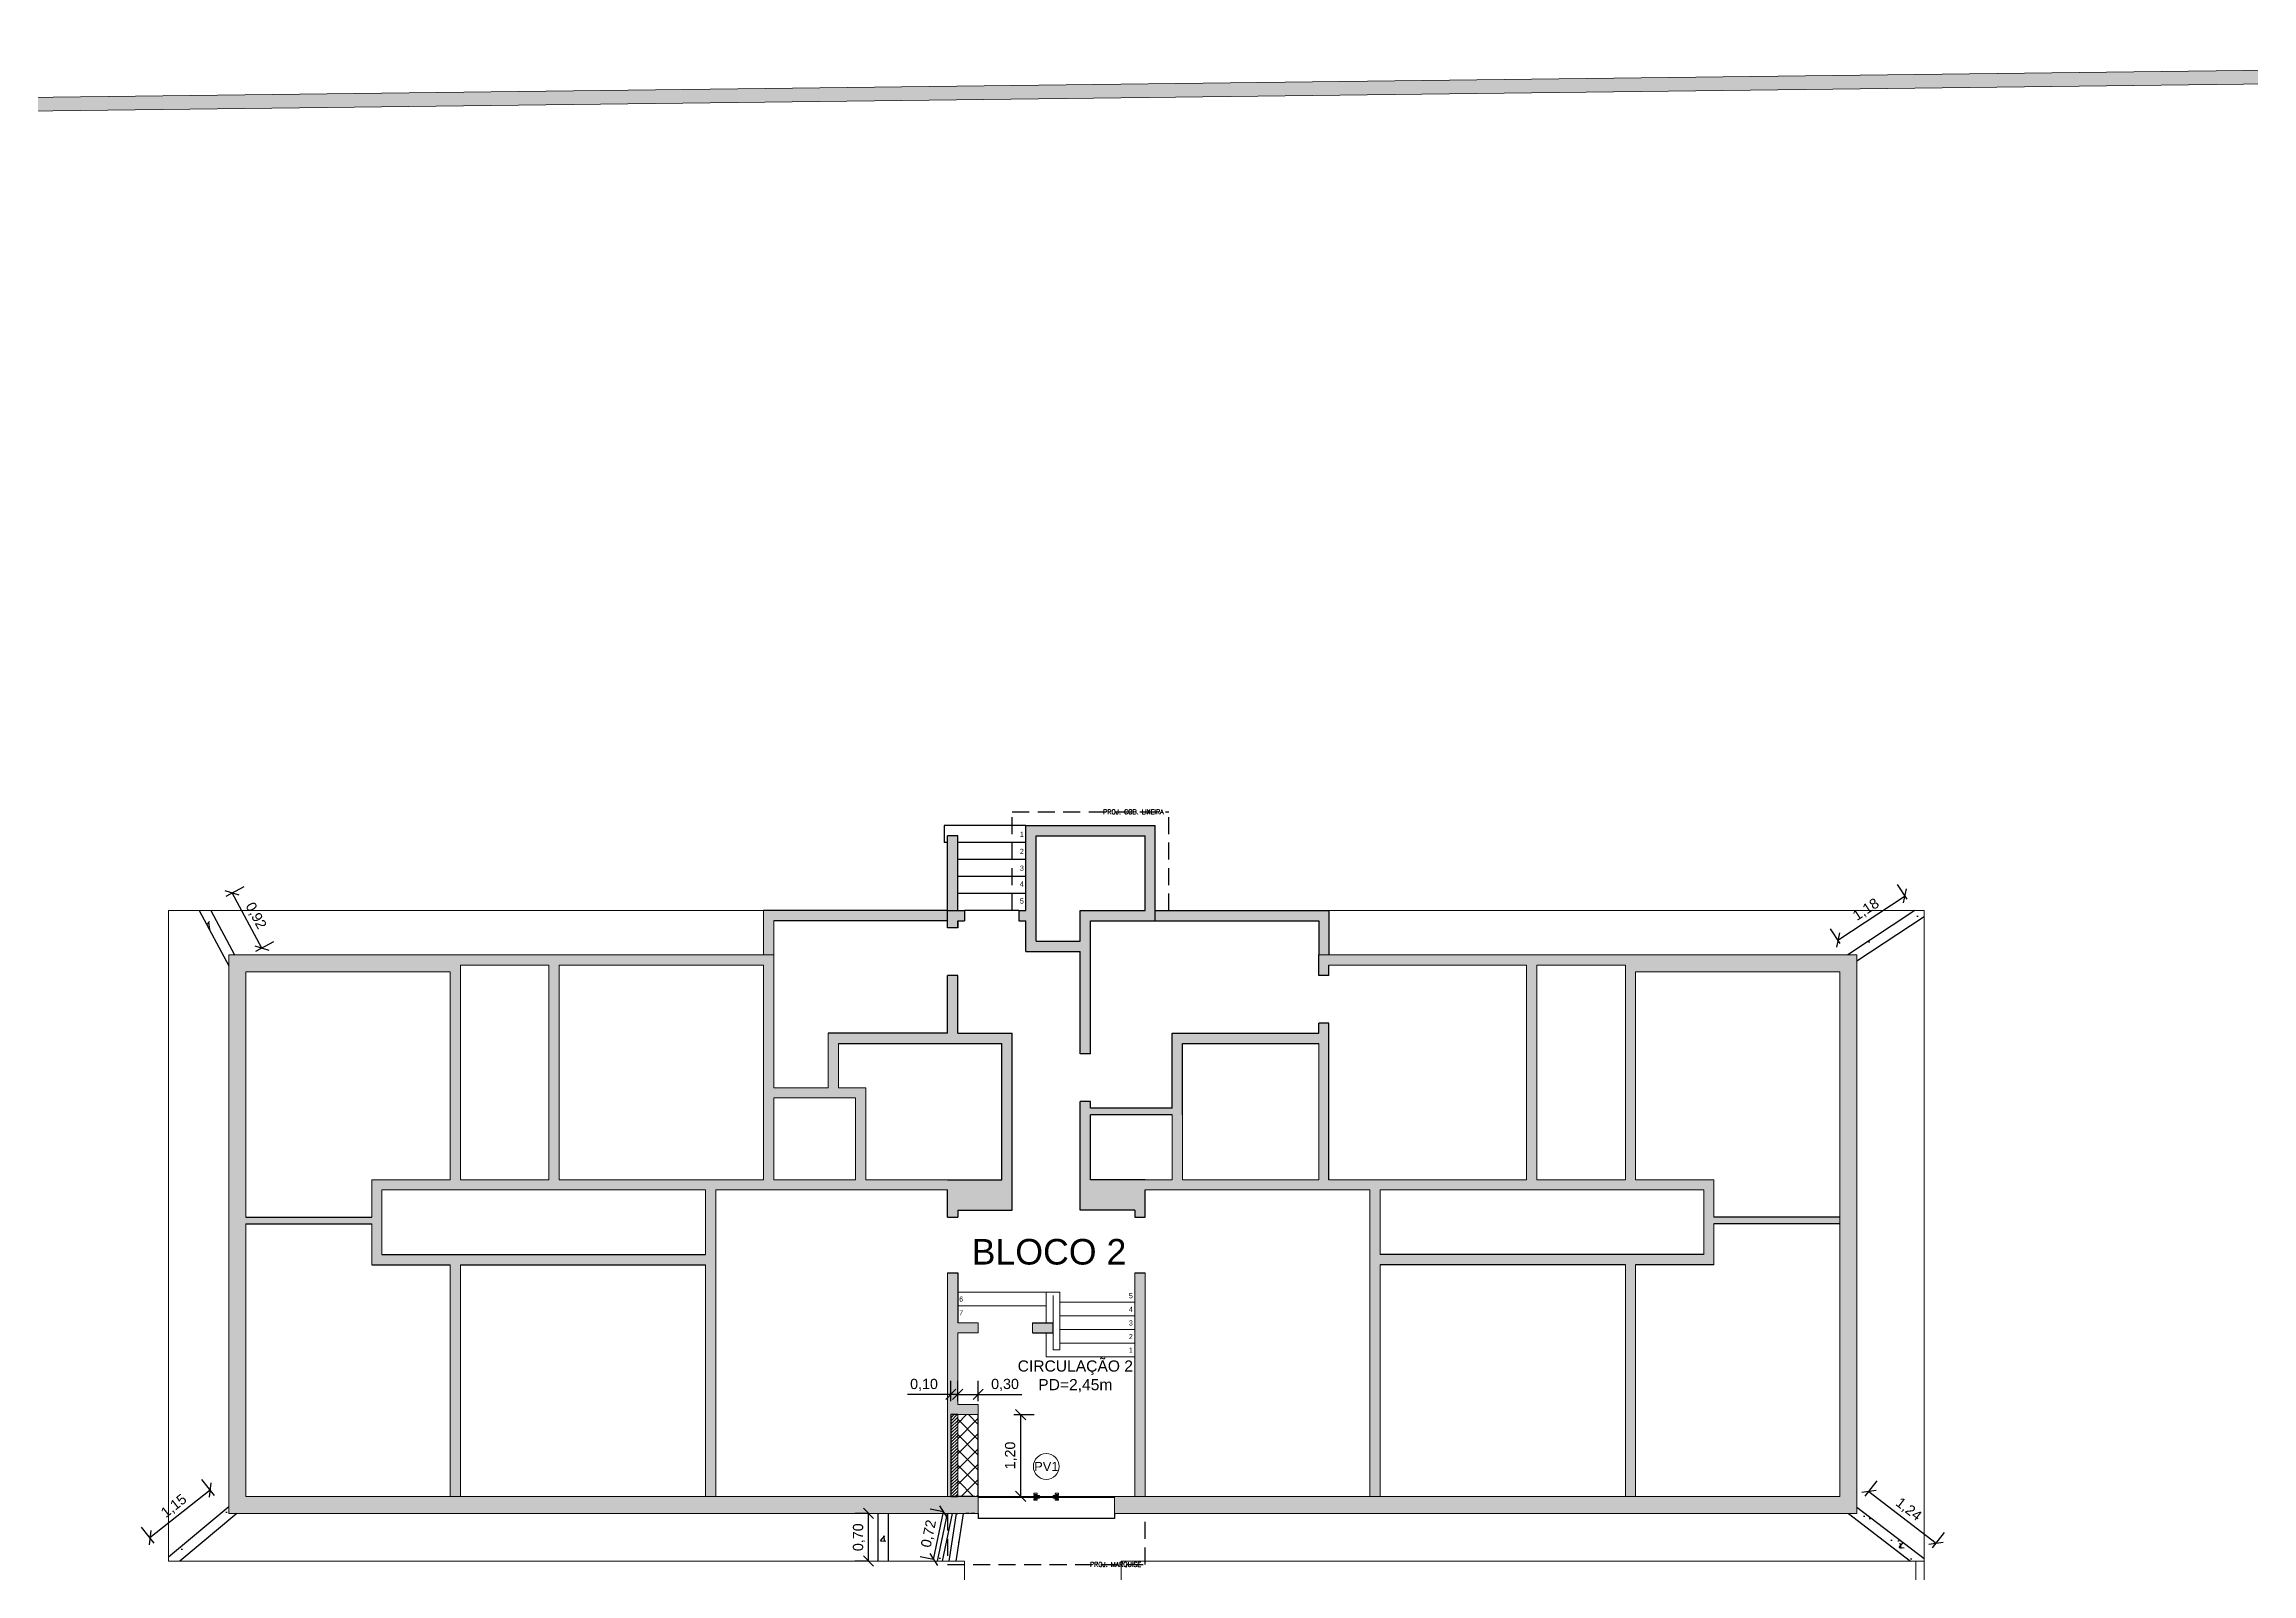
# Model space of a CAD drawing. Extents: x 0 to 11638, y -6007 to 0.
# Drawn here: x 10575.55 to 10607.96, y -5590.44 to -5567.98 of the extents above; entities that cross this region are included whole.
import ezdxf

# ---------------------------------------------------------------- set-up
doc = ezdxf.new("R2010")
doc.units = 0
doc.linetypes.add('CACHE', pattern=[0.375, 0.25, -0.125])
doc.layers.get('0').update_dxf_attribs({"linetype": 'CONTINUOUS'})
doc.layers.get('Defpoints').update_dxf_attribs({"linetype": 'CONTINUOUS'})
for name, color, linetype, lineweight in [('ARQ - Alvenaria Alta', 251, 'CONTINUOUS', 13), ('ARQ - Alvenaria Média-Baixa', 252, 'CONTINUOUS', 20), ('ARQ - Desnível', 8, 'CONTINUOUS', 20), ('ARQ - Escadas', 1, 'CONTINUOUS', 9), ('ARQ - Esquadrias', 1, 'CONTINUOUS', 9), ('ARQ - Guias Calçadas Sarjetas', 254, 'CONTINUOUS', 20), ('ARQ - Textos', 4, 'CONTINUOUS', 5)]:
    doc.layers.add(name, color=color, linetype=linetype, lineweight=lineweight)
doc.layers.add('ARQ - Cotas', color=1, linetype='CONTINUOUS')
doc.layers.add('ARQ - Projeções', color=253, linetype='CACHE')
doc.styles.add('ROMANS', font='romans.shx', dxfattribs={"height": 0.3})
doc.styles.get("Standard").update_dxf_attribs({"font": 'arial.ttf', "height": 0.15})
doc.dimstyles.get("Standard").update_dxf_attribs({"dimtxt": 0.1, "dimasz": 0.15, "dimexe": 0.2, "dimexo": 0.2, "dimgap": 0.05, "dimtad": 1, "dimzin": 0, "dimtxsty": 'STANDARD', "dimblk": 'OBLIQUE', "dimcen": 0.5, "dimclrd": 256, "dimclre": 256, "dimclrt": 256, "dimadec": 0, "dimazin": 0, "dimtfac": 1, "dimtmove": 0, "dimatfit": 3, "dimfxl": 0.1, "dimfxlon": 1, "dimtfillclr": 256, "dimtolj": 1, "dimtzin": 0, "dimlwd": -1, "dimarcsym": 0})
pattern_1 = [(50, (250, 0), (0.910923345, -0.07969543), [0.09525, -1.04775]), (355, (250, 0), (-0.17621711, 0.955284226), [0.0762, -0.83820292]), (100.451445, (250.0759, -0.0066), (0.734706235, 0.87558876), [0.080950044, -0.89045122]), (46.1842, (250, 0.254), (1.3553952, -0.21021164), [0.142875, -1.571625]), (96.635558, (250.113, 0.2365), (1.18702067, 1.23713062), [0.12142512, -1.33567804]), (351.184151, (250, 0.254), (1.18702067, 1.23713062), [0.11429984, -1.25729866]), (21, (250.127, 0.1905), (0.758071956, -0.51132599), [0.09525, -1.04775]), (326, (250.127, 0.1905), (0.30901014, 0.92093983), [0.0762, -0.8382]), (71.451445, (250.1902, 0.1479), (1.067082096, 0.409613844), [0.080950044, -0.89044969]), (37.5, (250, 0), (0.015443016, 0.422775194), [0, -0.82804, 0, -0.8509, 0, -0.841375]), (7.5, (250, 0), (0.334098313, 0.500902874), [0, -0.48514, 0, -0.80899, 0, -0.320675]), (327.5, (249.7168, 0), (0.677952976, -0.02864372), [0, -0.3175, 0, -0.9906, 0, -1.31445]), (317.5, (249.5898, 0), (0.740645907, 0.127132455), [0, -0.41275, 0, -0.65786, 0, -0.93345])]

# ---------------------------------------------------------------- blocks, each defined once
blk = doc.blocks.new('_Oblique')
at = {"layer": 'ARQ - Esquadrias', "color": 0, "lineweight": -2}
blk.add_line((-0.5, -0.5), (0.5, 0.5), dxfattribs=at)
blk = doc.blocks.new('*D1009')
at = {"layer": 'ARQ - Cotas', "transparency": 16777216}
blk.add_line((10577.992, -5589.205), (10577.107, -5589.905), dxfattribs=at)
at = {"layer": 'ARQ - Cotas', "lineweight": -2, "transparency": 16777216}
for p, q in [((10578.054, -5589.284), (10577.868, -5589.048)), ((10577.169, -5589.984), (10576.983, -5589.748))]:
    blk.add_line(p, q, dxfattribs=at)
at = {"layer": 'Defpoints', "color": 0, "lineweight": -2, "transparency": 16777216}
for p in [(10578.263, -5589.548), (10577.107, -5589.905), (10577.378, -5590.248)]:
    blk.add_point(p, dxfattribs=at)
at = {"layer": 'ARQ - Cotas', "transparency": 16777216, "xscale": 0.15, "yscale": 0.15, "zscale": 0.15}
for p, rotation in [((10577.992, -5589.205), 38.34260302707622), ((10577.107, -5589.905), 218.3426030270762)]:
    blk.add_blockref('_Oblique', p, dxfattribs=dict(at, rotation=rotation))
at = {"layer": 'ARQ - Cotas', "lineweight": -2, "transparency": 16777216, "insert": (10577.463, -5589.445), "char_height": 0.15, "attachment_point": 5, "rotation": 38.3426}
blk.add_mtext('\\A1;1,15', dxfattribs=at)
blk = doc.blocks.new('*D1010')
at = {"layer": 'ARQ - Cotas', "lineweight": -2, "transparency": 16777216}
for p, q in [((10578.226, -5580.485), (10578.491, -5580.344)), ((10578.66, -5581.294), (10578.924, -5581.152))]:
    blk.add_line(p, q, dxfattribs=at)
at = {"layer": 'ARQ - Cotas', "transparency": 16777216}
blk.add_line((10578.748, -5581.247), (10578.314, -5580.438), dxfattribs=at)
at = {"layer": 'Defpoints', "color": 0, "lineweight": -2, "transparency": 16777216}
for p in [(10578.314, -5580.438), (10577.83, -5580.698), (10578.263, -5581.507)]:
    blk.add_point(p, dxfattribs=at)
at = {"layer": 'ARQ - Cotas', "transparency": 16777216, "xscale": 0.15, "yscale": 0.15, "zscale": 0.15}
for p, rotation in [((10578.314, -5580.438), 118.203751633837), ((10578.748, -5581.247), 298.203751633837)]:
    blk.add_blockref('_Oblique', p, dxfattribs=dict(at, rotation=rotation))
at = {"layer": 'ARQ - Cotas', "lineweight": -2, "transparency": 16777216, "insert": (10578.655, -5580.776), "char_height": 0.15, "attachment_point": 5, "rotation": 298.2038}
blk.add_mtext('\\A1;0,92', dxfattribs=at)
blk = doc.blocks.new('*D1011')
at = {"layer": 'ARQ - Cotas', "lineweight": -2, "transparency": 16777216}
for p, q in [((10602.902, -5580.531), (10602.758, -5580.313)), ((10601.917, -5581.181), (10601.773, -5580.963))]:
    blk.add_line(p, q, dxfattribs=at)
at = {"layer": 'ARQ - Cotas', "transparency": 16777216}
blk.add_line((10601.883, -5581.13), (10602.868, -5580.48), dxfattribs=at)
at = {"layer": 'Defpoints', "color": 0, "lineweight": -2, "transparency": 16777216}
for p in [(10602.868, -5580.48), (10603.012, -5580.698), (10602.027, -5581.348)]:
    blk.add_point(p, dxfattribs=at)
at = {"layer": 'ARQ - Cotas', "transparency": 16777216, "xscale": 0.15, "yscale": 0.15, "zscale": 0.15}
for p, rotation in [((10602.868, -5580.48), 33.42075914741621), ((10601.883, -5581.13), 213.4207591474162)]:
    blk.add_blockref('_Oblique', p, dxfattribs=dict(at, rotation=rotation))
at = {"layer": 'ARQ - Cotas', "lineweight": -2, "transparency": 16777216, "insert": (10602.299, -5580.688), "char_height": 0.15, "attachment_point": 5, "rotation": 33.4208}
blk.add_mtext('\\A1;1,18', dxfattribs=at)
blk = doc.blocks.new('*D1012')
at = {"layer": 'ARQ - Cotas', "lineweight": -2, "transparency": 16777216}
for p, q in [((10602.285, -5589.295), (10602.461, -5589.068)), ((10603.27, -5590.054), (10603.446, -5589.826))]:
    blk.add_line(p, q, dxfattribs=at)
at = {"layer": 'ARQ - Cotas', "transparency": 16777216}
blk.add_line((10602.339, -5589.226), (10603.324, -5589.985), dxfattribs=at)
at = {"layer": 'Defpoints', "color": 0, "lineweight": -2, "transparency": 16777216}
for p in [(10602.163, -5589.454), (10603.324, -5589.985), (10603.148, -5590.212)]:
    blk.add_point(p, dxfattribs=at)
at = {"layer": 'ARQ - Cotas', "transparency": 16777216, "xscale": 0.15, "yscale": 0.15, "zscale": 0.15}
for p, rotation in [((10602.339, -5589.226), 142.4007921173136), ((10603.324, -5589.985), 322.4007921173136)]:
    blk.add_blockref('_Oblique', p, dxfattribs=dict(at, rotation=rotation))
at = {"layer": 'ARQ - Cotas', "lineweight": -2, "transparency": 16777216, "insert": (10602.917, -5589.494), "char_height": 0.15, "attachment_point": 5, "rotation": 322.4008}
blk.add_mtext('\\A1;1,24', dxfattribs=at)
blk = doc.blocks.new('*D1013')
at = {"layer": 'ARQ - Cotas', "lineweight": -2, "transparency": 16777216}
for p, q in [((10588.757, -5589.526), (10588.561, -5589.485)), ((10588.61, -5590.226), (10588.414, -5590.185))]:
    blk.add_line(p, q, dxfattribs=at)
at = {"layer": 'ARQ - Cotas', "transparency": 16777216}
blk.add_line((10588.61, -5590.226), (10588.757, -5589.526), dxfattribs=at)
at = {"layer": 'Defpoints', "color": 0, "lineweight": -2, "transparency": 16777216}
for p in [(10588.757, -5589.526), (10588.863, -5589.548), (10588.716, -5590.248)]:
    blk.add_point(p, dxfattribs=at)
at = {"layer": 'ARQ - Cotas', "transparency": 16777216, "xscale": 0.15, "yscale": 0.15, "zscale": 0.15}
for p, rotation in [((10588.757, -5589.526), 78.14022087898287), ((10588.61, -5590.226), 258.1402208789829)]:
    blk.add_blockref('_Oblique', p, dxfattribs=dict(at, rotation=rotation))
at = {"layer": 'ARQ - Cotas', "lineweight": -2, "transparency": 16777216, "insert": (10588.546, -5589.847), "char_height": 0.15, "attachment_point": 5, "rotation": 78.1402}
blk.add_mtext('\\A1;0,72', dxfattribs=at)
blk = doc.blocks.new('*D1014')
at = {"layer": 'ARQ - Cotas', "lineweight": -2, "transparency": 16777216}
for p, q in [((10587.654, -5589.548), (10587.454, -5589.548)), ((10587.654, -5590.248), (10587.454, -5590.248))]:
    blk.add_line(p, q, dxfattribs=at)
at = {"layer": 'ARQ - Cotas', "transparency": 16777216}
blk.add_line((10587.654, -5590.248), (10587.654, -5589.548), dxfattribs=at)
at = {"layer": 'Defpoints', "color": 0, "lineweight": -2, "transparency": 16777216}
for p in [(10587.654, -5589.548), (10587.842, -5589.548), (10587.842, -5590.248)]:
    blk.add_point(p, dxfattribs=at)
at = {"layer": 'ARQ - Cotas', "transparency": 16777216, "xscale": 0.15, "yscale": 0.15, "zscale": 0.15}
for p, rotation in [((10587.654, -5589.548), 90), ((10587.654, -5590.248), 270)]:
    blk.add_blockref('_Oblique', p, dxfattribs=dict(at, rotation=rotation))
at = {"layer": 'ARQ - Cotas', "lineweight": -2, "transparency": 16777216, "insert": (10587.514, -5589.898), "char_height": 0.15, "attachment_point": 5, "rotation": 90}
blk.add_mtext('\\A1;0,70', dxfattribs=at)
blk = doc.blocks.new('*D1028')
at = {"layer": 'ARQ - Cotas', "lineweight": -2, "transparency": 16777216}
for p, q in [((10588.963, -5587.898), (10588.963, -5587.601)), ((10589.263, -5587.898), (10589.263, -5587.601))]:
    blk.add_line(p, q, dxfattribs=at)
at = {"layer": 'ARQ - Cotas', "transparency": 16777216}
for p, q in [((10588.963, -5587.801), (10589.263, -5587.801)), ((10589.263, -5587.801), (10589.903, -5587.801))]:
    blk.add_line(p, q, dxfattribs=at)
at = {"layer": 'Defpoints', "color": 0, "lineweight": -2, "transparency": 16777216}
for p in [(10589.263, -5587.801), (10588.963, -5588.098), (10589.263, -5588.098)]:
    blk.add_point(p, dxfattribs=at)
at = {"layer": 'ARQ - Cotas', "transparency": 16777216, "xscale": 0.15, "yscale": 0.15, "zscale": 0.15, "rotation": 180}
blk.add_blockref('_Oblique', (10588.963, -5587.801), dxfattribs=at)
at = {"layer": 'ARQ - Cotas', "transparency": 16777216, "xscale": 0.15, "yscale": 0.15, "zscale": 0.15}
blk.add_blockref('_Oblique', (10589.263, -5587.801), dxfattribs=at)
at = {"layer": 'ARQ - Cotas', "lineweight": -2, "transparency": 16777216, "insert": (10589.658, -5587.661), "char_height": 0.15, "attachment_point": 5}
blk.add_mtext('\\A1;0,30', dxfattribs=at)
blk = doc.blocks.new('*D1029')
at = {"layer": 'ARQ - Cotas', "lineweight": -2, "transparency": 16777216}
for p, q in [((10589.786, -5588.098), (10590.086, -5588.098)), ((10589.786, -5589.298), (10590.086, -5589.298))]:
    blk.add_line(p, q, dxfattribs=at)
at = {"layer": 'ARQ - Cotas', "transparency": 16777216}
blk.add_line((10589.886, -5588.098), (10589.886, -5589.298), dxfattribs=at)
at = {"layer": 'Defpoints', "color": 0, "lineweight": -2, "transparency": 16777216}
for p in [(10588.963, -5588.098), (10588.963, -5589.298), (10589.886, -5589.298)]:
    blk.add_point(p, dxfattribs=at)
at = {"layer": 'ARQ - Cotas', "transparency": 16777216, "xscale": 0.15, "yscale": 0.15, "zscale": 0.15}
for p, rotation in [((10589.886, -5588.098), 90), ((10589.886, -5589.298), 270)]:
    blk.add_blockref('_Oblique', p, dxfattribs=dict(at, rotation=rotation))
at = {"layer": 'ARQ - Cotas', "lineweight": -2, "transparency": 16777216, "insert": (10589.746, -5588.698), "char_height": 0.15, "attachment_point": 5, "rotation": 90}
blk.add_mtext('\\A1;1,20', dxfattribs=at)
blk = doc.blocks.new('*D1033')
at = {"layer": 'ARQ - Cotas', "lineweight": -2, "transparency": 16777216}
for p, q in [((10588.863, -5587.901), (10588.863, -5587.601)), ((10588.963, -5587.901), (10588.963, -5587.601))]:
    blk.add_line(p, q, dxfattribs=at)
at = {"layer": 'ARQ - Cotas', "transparency": 16777216}
for p, q in [((10588.863, -5587.801), (10588.224, -5587.801)), ((10588.963, -5587.801), (10588.863, -5587.801))]:
    blk.add_line(p, q, dxfattribs=at)
at = {"layer": 'Defpoints', "color": 0, "lineweight": -2, "transparency": 16777216}
for p in [(10588.863, -5587.801), (10588.863, -5589.298), (10588.963, -5589.298)]:
    blk.add_point(p, dxfattribs=at)
at = {"layer": 'ARQ - Cotas', "transparency": 16777216, "xscale": 0.15, "yscale": 0.15, "zscale": 0.15, "rotation": 180}
blk.add_blockref('_Oblique', (10588.863, -5587.801), dxfattribs=at)
at = {"layer": 'ARQ - Cotas', "transparency": 16777216, "xscale": 0.15, "yscale": 0.15, "zscale": 0.15}
blk.add_blockref('_Oblique', (10588.963, -5587.801), dxfattribs=at)
at = {"layer": 'ARQ - Cotas', "lineweight": -2, "transparency": 16777216, "insert": (10588.469, -5587.661), "char_height": 0.15, "attachment_point": 5}
blk.add_mtext('\\A1;0,10', dxfattribs=at)

msp = doc.modelspace()

# ---------------------------------------------------------------- hatches: boundary and pattern name
at = {"layer": 'ARQ - Alvenaria Alta', "lineweight": -2}
h = msp.add_hatch(color=7, dxfattribs=at)
h.dxf.hatch_style = 1
h.paths.add_polyline_path([(10589.763, -5582.498), (10588.963, -5582.498), (10588.963, -5581.648), (10588.813, -5581.648), (10588.813, -5582.498), (10587.063, -5582.498), (10587.063, -5583.298), (10586.263, -5583.298), (10586.263, -5581.348), (10578.263, -5581.348), (10578.263, -5589.548), (10589.263, -5589.548), (10589.263, -5589.298), (10588.966, -5589.298), (10578.513, -5589.298), (10578.513, -5585.298), (10580.363, -5585.298), (10580.363, -5585.898), (10581.513, -5585.898), (10581.513, -5589.298), (10581.663, -5589.298), (10581.663, -5585.898), (10585.263, -5585.898), (10585.263, -5589.298), (10585.413, -5589.298), (10585.413, -5584.798), (10588.813, -5584.798), (10588.813, -5585.198), (10588.963, -5585.198), (10588.963, -5585.098), (10589.763, -5585.098)])
h.paths.add_polyline_path([(10588.813, -5584.648), (10587.613, -5584.648), (10587.613, -5583.298), (10587.213, -5583.298), (10587.213, -5582.648), (10589.613, -5582.648), (10589.613, -5584.648)], flags=16)
h.paths.add_polyline_path([(10587.463, -5584.648), (10586.263, -5584.648), (10586.263, -5583.448), (10587.463, -5583.448)], flags=16)
h.paths.add_polyline_path([(10586.113, -5584.648), (10583.113, -5584.648), (10583.113, -5581.498), (10586.113, -5581.498)], flags=16)
h.paths.add_polyline_path([(10585.263, -5584.798), (10585.263, -5585.748), (10580.513, -5585.748), (10580.513, -5584.798)], flags=16)
h.paths.add_polyline_path([(10582.963, -5584.648), (10581.663, -5584.648), (10581.663, -5581.498), (10582.963, -5581.498)], flags=16)
h.paths.add_polyline_path([(10581.513, -5584.648), (10580.363, -5584.648), (10580.363, -5585.198), (10578.513, -5585.198), (10578.513, -5581.598), (10581.513, -5581.598)], flags=16)
h.paths.add_polyline_path([(10588.963, -5586.018), (10588.813, -5586.018), (10588.813, -5589.298), (10588.863, -5589.298), (10588.863, -5588.098), (10589.263, -5588.098), (10589.263, -5587.948), (10588.963, -5587.948), (10588.963, -5586.898), (10589.263, -5586.898), (10589.263, -5586.748), (10588.963, -5586.748)], flags=17)
h.paths.add_polyline_path([(10600.063, -5584.648), (10598.913, -5584.648), (10598.913, -5581.598), (10601.913, -5581.598), (10601.913, -5589.298), (10591.263, -5589.298), (10591.263, -5589.548), (10602.163, -5589.548), (10602.163, -5581.348), (10594.263, -5581.348), (10594.263, -5581.648), (10594.413, -5581.648), (10594.413, -5581.498), (10597.313, -5581.498), (10597.313, -5584.648), (10594.413, -5584.648), (10594.413, -5582.348), (10594.263, -5582.348), (10594.263, -5582.498), (10592.113, -5582.498), (10592.113, -5583.598), (10590.913, -5583.598), (10590.913, -5583.498), (10590.763, -5583.498), (10590.763, -5585.098), (10591.563, -5585.098), (10591.563, -5585.198), (10591.713, -5585.198), (10591.713, -5584.798), (10595.013, -5584.798), (10595.013, -5589.298), (10595.163, -5589.298), (10595.163, -5585.898), (10598.763, -5585.898), (10598.763, -5589.298), (10598.913, -5589.298), (10598.913, -5585.898), (10600.063, -5585.898), (10600.063, -5585.298), (10601.913, -5585.298), (10601.913, -5585.198), (10600.063, -5585.198)])
h.paths.add_polyline_path([(10590.913, -5584.648), (10590.913, -5583.698), (10592.113, -5583.698), (10592.113, -5584.648), (10591.713, -5584.648)], flags=16)
h.paths.add_polyline_path([(10592.263, -5584.648), (10592.263, -5582.648), (10594.263, -5582.648), (10594.263, -5584.648)], flags=16)
h.paths.add_polyline_path([(10595.163, -5584.798), (10599.913, -5584.798), (10599.913, -5585.748), (10595.163, -5585.748)], flags=16)
h.paths.add_polyline_path([(10597.463, -5584.648), (10597.463, -5581.498), (10598.763, -5581.498), (10598.763, -5584.648)], flags=16)
h.paths.add_polyline_path([(10589.063, -5580.698), (10588.813, -5580.698), (10588.813, -5580.948), (10588.963, -5580.948), (10588.963, -5580.848), (10589.063, -5580.848)])
h.paths.add_polyline_path([(10591.863, -5579.448), (10589.963, -5579.448), (10589.963, -5580.698), (10589.863, -5580.698), (10589.863, -5580.848), (10589.963, -5580.848), (10589.963, -5581.298), (10590.763, -5581.298), (10590.763, -5582.798), (10590.913, -5582.798), (10590.913, -5580.848), (10591.863, -5580.848)])
h.paths.add_polyline_path([(10590.113, -5579.598), (10591.713, -5579.598), (10591.713, -5580.698), (10590.763, -5580.698), (10590.763, -5581.148), (10590.113, -5581.148)], flags=16)
h = msp.add_hatch(color=7, dxfattribs=at)
h.dxf.hatch_style = 1
h.paths.add_polyline_path([(10590.363, -5586.748), (10590.063, -5586.748), (10590.063, -5586.898), (10590.363, -5586.898)])
h.paths.add_polyline_path([(10591.713, -5586.018), (10591.563, -5586.018), (10591.563, -5589.298), (10591.713, -5589.298)])
h = msp.add_hatch(dxfattribs=at)
h.set_pattern_fill('ANSI31', color=256, scale=0.01)
h.set_pattern_definition([(45, (281.792006, -3.711934), (-0.0224506403, 0.0224506403), [])])
h.paths.add_polyline_path([(10588.963, -5588.098), (10588.863, -5588.098), (10588.863, -5589.298), (10588.963, -5589.298)])
at = {"layer": 'ARQ - Alvenaria Média-Baixa', "lineweight": -2}
h = msp.add_hatch(color=256, dxfattribs=at)
h.dxf.hatch_style = 1
h.paths.add_polyline_path([(10588.813, -5580.698), (10586.113, -5580.698), (10586.113, -5581.348), (10586.263, -5581.348), (10586.263, -5580.848), (10588.813, -5580.848)])
h.paths.add_polyline_path([(10588.963, -5579.598), (10588.813, -5579.598), (10588.813, -5580.698), (10588.963, -5580.698)])
h.paths.add_polyline_path([(10594.413, -5580.698), (10591.863, -5580.698), (10591.863, -5580.848), (10594.263, -5580.848), (10594.263, -5581.348), (10594.413, -5581.348)])
at = {"layer": 'ARQ - Cotas', "lineweight": -2}
h = msp.add_hatch(color=7, dxfattribs=at)
h.dxf.hatch_style = 1
edge = h.paths.add_edge_path()
edge.add_line((10639.449, -5568.178), (10639.449, -5599.764))
edge.add_line((10639.449, -5599.764), (10639.649, -5599.764))
edge.add_line((10639.649, -5599.764), (10639.649, -5567.975))
edge.add_line((10639.649, -5567.975), (10540.165, -5569.184))
edge.add_line((10540.165, -5569.184), (10540.365, -5592.707))
edge.add_arc((10544.127, -5592.707), 3.762, 180, 236.9357)
edge.add_line((10542.074, -5595.86), (10542.118, -5595.868))
edge.add_line((10542.118, -5595.868), (10542.155, -5595.673))
edge.add_arc((10544.127, -5592.707), 3.562, 179.9865, 236.3823, ccw=False)
edge.add_line((10540.565, -5592.706), (10540.366, -5569.382))
edge.add_line((10540.366, -5569.382), (10639.449, -5568.178))
h.paths.add_polyline_path([(10639.537, -5598.013), (10639.537, -5597.919)], flags=16)
at = {"layer": 'ARQ - Cotas', "lineweight": -2, "true_color": 0x000000}
h = msp.add_hatch(dxfattribs=at)
h.set_pattern_fill('AR-CONC', color=18, scale=0.005)
h.set_pattern_definition(pattern_1)
h.paths.add_polyline_path([(10578, -5580.698), (10577.83, -5580.698), (10578.263, -5581.507), (10578.263, -5581.348), (10578.349, -5581.348)])
h = msp.add_hatch(dxfattribs=at)
h.set_pattern_fill('AR-CONC', color=18, scale=0.005)
h.set_pattern_definition(pattern_1)
h.paths.add_polyline_path([(10603.148, -5580.788), (10603.148, -5580.698), (10603.012, -5580.698), (10602.027, -5581.348), (10602.163, -5581.348), (10602.163, -5581.438)])
h = msp.add_hatch(dxfattribs=at)
h.set_pattern_fill('AR-CONC', color=18, scale=0.005)
h.set_pattern_definition(pattern_1)
h.paths.add_polyline_path([(10578.38, -5589.548), (10578.263, -5589.548), (10578.263, -5589.45), (10577.378, -5590.192), (10577.378, -5590.248), (10577.545, -5590.248)])
h = msp.add_hatch(dxfattribs=at)
h.set_pattern_fill('AR-CONC', color=18, scale=0.005)
h.set_pattern_definition([(50, (6786.9973, -3952.8836), (0.91092334, -0.07969543), [0.09525, -1.04775]), (355, (6786.9973, -3952.8836), (-0.1762171, 0.95528423), [0.0762, -0.83820292]), (100.451445, (6787.0732, -3952.8902), (0.73470624, 0.87558876), [0.08095004, -0.89045122]), (46.1842, (6786.9973, -3952.6296), (1.3553952, -0.21021164), [0.142875, -1.571625]), (96.635558, (6787.1102, -3952.6471), (1.18702067, 1.23713062), [0.1214251, -1.33567804]), (351.18415, (6786.9973, -3952.6296), (1.18702067, 1.2371306), [0.11429984, -1.25729866]), (21, (6787.1243, -3952.6931), (0.75807196, -0.51132599), [0.09525, -1.04775]), (326, (6787.1243, -3952.6931), (0.30901014, 0.92093983), [0.0762, -0.8382]), (71.451445, (6787.18745, -3952.7357), (1.0670821, 0.40961384), [0.08095004, -0.89044969]), (37.5, (6786.99727, -3952.88358), (0.015443016, 0.422775194), [0, -0.82804, 0, -0.8509, 0, -0.841375]), (7.5, (6786.99727, -3952.8836), (0.334098313, 0.500902874), [0, -0.48514, 0, -0.80899, 0, -0.320675]), (327.5, (6786.71406, -3952.88358), (0.677952976, -0.02864372), [0, -0.3175, 0, -0.9906, 0, -1.31445]), (317.5, (6786.58706, -3952.8836), (0.74064591, 0.127132455), [0, -0.41275, 0, -0.65786, 0, -0.93345])])
h.paths.add_polyline_path([(10587.942, -5589.548), (10587.792, -5589.548), (10587.792, -5590.248), (10587.942, -5590.248)])
h = msp.add_hatch(dxfattribs=at)
h.set_pattern_fill('AR-CONC', color=18, scale=0.005)
h.set_pattern_definition(pattern_1)
h.paths.add_polyline_path([(10588.888, -5589.548), (10588.813, -5589.548), (10588.666, -5590.248), (10588.741, -5590.248)])
h = msp.add_hatch(dxfattribs=at)
h.set_pattern_fill('AR-CONC', color=18, scale=0.005)
h.set_pattern_definition(pattern_1)
h.paths.add_polyline_path([(10589.046, -5589.548), (10588.945, -5589.548), (10588.84, -5590.248), (10588.941, -5590.248)])
h = msp.add_hatch(dxfattribs=at)
h.set_pattern_fill('AR-CONC', color=18, scale=0.005)
h.set_pattern_definition(pattern_1)
h.paths.add_polyline_path([(10602.163, -5589.454), (10602.163, -5589.548), (10602.041, -5589.548), (10602.95, -5590.248), (10603.148, -5590.248), (10603.148, -5590.212)])
at = {"layer": 'ARQ - Desnível', "lineweight": -2}
h = msp.add_hatch(dxfattribs=at)
h.set_pattern_fill('ANSI37', color=256, scale=0.05)
h.set_pattern_definition([(45, (281.792, -3.71193), (-0.1122532015, 0.1122532015), []), (135, (281.792, -3.71193), (-0.1122532015, -0.1122532015), [])])
h.paths.add_polyline_path([(10589.263, -5588.098), (10588.963, -5588.098), (10588.963, -5589.298), (10589.263, -5589.298)])

# ---------------------------------------------------------------- linework, layer by layer
at = {"lineweight": -2}
for p, q in [((10578.078, -5589.548), (10578.078, -5589.548)), ((10578.078, -5589.548), (10578.078, -5589.548)), ((10589.213, -5589.298), (10588.913, -5589.298)), ((10589.131, -5589.548), (10589.081, -5589.548)), ((10589.213, -5589.548), (10589.163, -5589.548))]:
    msp.add_line(p, q, dxfattribs=at)
at = {"layer": 'ARQ - Alvenaria Alta'}
for p, q in [((10639.649, -5567.975), (10540.165, -5569.184)), ((10639.449, -5568.178), (10540.366, -5569.382)), ((10580.363, -5585.198), (10580.363, -5584.648)), ((10600.063, -5585.198), (10600.063, -5584.648)), ((10580.513, -5585.748), (10580.513, -5584.798)), ((10585.263, -5585.748), (10585.263, -5584.798)), ((10585.413, -5589.298), (10585.413, -5584.798)), ((10595.013, -5589.298), (10595.013, -5584.798)), ((10595.163, -5585.748), (10595.163, -5584.798)), ((10599.913, -5585.748), (10599.913, -5584.798)), ((10580.363, -5585.898), (10580.363, -5585.298)), ((10600.063, -5585.898), (10600.063, -5585.298)), ((10581.513, -5589.298), (10581.513, -5585.898)), ((10581.663, -5589.298), (10581.663, -5585.898)), ((10585.263, -5589.298), (10585.263, -5585.898)), ((10595.163, -5589.298), (10595.163, -5585.898)), ((10598.763, -5589.298), (10598.763, -5585.898)), ((10598.913, -5589.298), (10598.913, -5585.898)), ((10588.813, -5589.298), (10588.813, -5586.018)), ((10591.563, -5589.298), (10591.563, -5586.018)), ((10591.713, -5589.298), (10591.713, -5586.018)), ((10588.963, -5586.748), (10589.263, -5586.748)), ((10588.963, -5587.948), (10588.963, -5586.898)), ((10588.963, -5586.898), (10589.263, -5586.898)), ((10589.263, -5586.898), (10589.263, -5586.748)), ((10590.063, -5586.898), (10590.063, -5586.748)), ((10588.963, -5589.298), (10588.963, -5588.098)), ((10589.263, -5588.098), (10589.263, -5587.948))]:
    msp.add_line(p, q, dxfattribs=at)
at = {"layer": 'ARQ - Alvenaria Alta', "lineweight": -2}
for p, q in [((10589.963, -5580.698), (10589.963, -5579.448)), ((10589.963, -5579.448), (10591.863, -5579.448)), ((10591.863, -5580.848), (10591.863, -5579.448)), ((10590.113, -5581.148), (10590.113, -5579.598)), ((10590.113, -5579.598), (10591.713, -5579.598)), ((10591.713, -5580.698), (10591.713, -5579.598)), ((10577.83, -5580.698), (10578.263, -5581.507)), ((10578, -5580.698), (10578.349, -5581.348)), ((10588.813, -5580.948), (10588.813, -5580.698)), ((10588.813, -5580.698), (10589.063, -5580.698)), ((10589.063, -5580.698), (10589.063, -5580.848)), ((10589.863, -5580.698), (10589.963, -5580.698)), ((10589.863, -5580.698), (10589.863, -5580.848)), ((10590.763, -5581.148), (10590.763, -5580.698)), ((10590.763, -5580.698), (10591.713, -5580.698)), ((10603.012, -5580.698), (10602.027, -5581.348)), ((10603.148, -5580.788), (10602.163, -5581.438)), ((10588.963, -5580.948), (10588.813, -5580.948)), ((10588.963, -5580.848), (10589.063, -5580.848)), ((10588.963, -5580.948), (10588.963, -5580.848)), ((10588.963, -5580.848), (10588.963, -5580.948)), ((10589.863, -5580.848), (10589.963, -5580.848)), ((10589.963, -5581.298), (10589.963, -5580.848)), ((10590.913, -5582.798), (10590.913, -5580.848)), ((10590.913, -5580.848), (10591.863, -5580.848)), ((10589.963, -5581.298), (10590.763, -5581.298)), ((10590.113, -5581.148), (10590.763, -5581.148)), ((10590.763, -5582.798), (10590.763, -5581.298)), ((10594.263, -5581.648), (10594.263, -5581.348)), ((10588.813, -5582.498), (10588.813, -5581.648)), ((10588.963, -5581.648), (10588.813, -5581.648)), ((10588.963, -5582.498), (10588.963, -5581.648)), ((10594.413, -5581.648), (10594.263, -5581.648)), ((10594.413, -5581.648), (10594.413, -5581.498)), ((10594.263, -5582.498), (10594.263, -5582.348)), ((10594.413, -5582.348), (10594.263, -5582.348)), ((10594.413, -5584.648), (10594.413, -5582.348)), ((10588.813, -5582.498), (10587.063, -5582.498)), ((10587.213, -5582.648), (10589.613, -5582.648)), ((10588.963, -5582.498), (10589.763, -5582.498)), ((10589.613, -5584.648), (10589.613, -5582.648)), ((10589.763, -5585.098), (10589.763, -5582.498)), ((10592.113, -5583.598), (10592.113, -5582.498)), ((10592.113, -5582.498), (10594.263, -5582.498)), ((10592.263, -5583.698), (10592.263, -5582.648)), ((10592.263, -5582.648), (10594.263, -5582.648)), ((10590.913, -5582.798), (10590.763, -5582.798)), ((10590.913, -5583.498), (10590.763, -5583.498)), ((10590.763, -5585.098), (10590.763, -5583.498)), ((10590.913, -5583.598), (10590.913, -5583.498)), ((10592.113, -5583.598), (10590.913, -5583.598)), ((10592.113, -5583.698), (10590.913, -5583.698)), ((10590.913, -5584.648), (10590.913, -5583.698)), ((10588.813, -5584.648), (10589.613, -5584.648)), ((10591.713, -5584.648), (10590.913, -5584.648)), ((10588.813, -5585.198), (10588.813, -5584.798)), ((10591.713, -5585.198), (10591.713, -5584.798)), ((10578.513, -5585.198), (10580.363, -5585.198)), ((10578.513, -5585.298), (10580.363, -5585.298)), ((10588.813, -5585.198), (10588.963, -5585.198)), ((10588.963, -5585.098), (10588.963, -5585.198)), ((10588.963, -5585.098), (10589.763, -5585.098)), ((10591.563, -5585.098), (10590.763, -5585.098)), ((10591.563, -5585.098), (10591.563, -5585.198)), ((10591.563, -5585.198), (10591.713, -5585.198)), ((10601.913, -5585.198), (10600.063, -5585.198)), ((10601.913, -5585.298), (10600.063, -5585.298)), ((10580.363, -5585.898), (10581.513, -5585.898)), ((10580.513, -5585.748), (10585.263, -5585.748)), ((10581.663, -5585.898), (10585.263, -5585.898)), ((10599.913, -5585.748), (10595.163, -5585.748)), ((10598.763, -5585.898), (10595.163, -5585.898)), ((10600.063, -5585.898), (10598.913, -5585.898)), ((10588.813, -5586.018), (10588.963, -5586.018)), ((10588.963, -5586.018), (10588.963, -5586.748)), ((10591.563, -5586.018), (10591.713, -5586.018)), ((10590.063, -5586.748), (10590.363, -5586.748)), ((10590.063, -5586.898), (10590.363, -5586.898)), ((10590.363, -5586.898), (10590.363, -5586.748)), ((10588.963, -5588.098), (10588.863, -5588.098)), ((10588.863, -5588.098), (10588.863, -5589.298)), ((10578.263, -5589.45), (10577.378, -5590.192)), ((10578.38, -5589.548), (10577.545, -5590.248)), ((10587.792, -5589.548), (10587.792, -5590.248)), ((10587.942, -5589.548), (10587.942, -5590.248)), ((10588.666, -5590.248), (10588.813, -5589.548)), ((10588.741, -5590.248), (10588.888, -5589.548)), ((10588.84, -5590.248), (10588.945, -5589.548)), ((10588.863, -5589.298), (10588.963, -5589.298)), ((10588.941, -5590.248), (10589.046, -5589.548)), ((10602.041, -5589.548), (10602.95, -5590.248)), ((10602.163, -5589.454), (10603.148, -5590.212))]:
    msp.add_line(p, q, dxfattribs=at)
at = {"layer": 'ARQ - Alvenaria Alta', "ltscale": 0.01, "transparency": 33554684}
for p, q in [((10586.263, -5581.348), (10578.263, -5581.348)), ((10578.263, -5589.548), (10578.263, -5581.348)), ((10586.263, -5583.298), (10586.263, -5581.348)), ((10602.163, -5581.348), (10594.263, -5581.348)), ((10602.163, -5581.348), (10602.163, -5589.548)), ((10581.513, -5581.598), (10578.513, -5581.598)), ((10578.513, -5585.198), (10578.513, -5581.598)), ((10581.513, -5584.648), (10581.513, -5581.598)), ((10582.963, -5581.498), (10581.663, -5581.498)), ((10581.663, -5584.648), (10581.663, -5581.498)), ((10582.963, -5584.648), (10582.963, -5581.498)), ((10586.113, -5581.498), (10583.113, -5581.498)), ((10583.113, -5584.648), (10583.113, -5581.498)), ((10586.113, -5584.648), (10586.113, -5581.498)), ((10597.313, -5581.498), (10594.413, -5581.498)), ((10597.313, -5584.648), (10597.313, -5581.498)), ((10598.763, -5581.498), (10597.463, -5581.498)), ((10597.463, -5584.648), (10597.463, -5581.498)), ((10598.763, -5584.648), (10598.763, -5581.498)), ((10601.913, -5581.598), (10598.913, -5581.598)), ((10598.913, -5584.648), (10598.913, -5581.598)), ((10601.913, -5581.598), (10601.913, -5589.298)), ((10587.063, -5583.298), (10587.063, -5582.498)), ((10587.213, -5583.298), (10587.213, -5582.648)), ((10592.263, -5584.648), (10592.263, -5582.648)), ((10594.263, -5584.648), (10594.263, -5582.648)), ((10587.063, -5583.298), (10586.263, -5583.298)), ((10587.613, -5583.298), (10587.213, -5583.298)), ((10587.613, -5584.648), (10587.613, -5583.298)), ((10587.463, -5583.448), (10586.263, -5583.448)), ((10586.263, -5584.648), (10586.263, -5583.448)), ((10587.463, -5584.648), (10587.463, -5583.448)), ((10592.113, -5584.648), (10592.113, -5583.698)), ((10581.513, -5584.648), (10580.363, -5584.648)), ((10582.963, -5584.648), (10581.663, -5584.648)), ((10586.113, -5584.648), (10583.113, -5584.648)), ((10587.463, -5584.648), (10586.263, -5584.648)), ((10588.813, -5584.648), (10587.613, -5584.648)), ((10591.713, -5584.648), (10592.113, -5584.648)), ((10592.263, -5584.648), (10594.263, -5584.648)), ((10594.413, -5584.648), (10597.313, -5584.648)), ((10597.463, -5584.648), (10598.763, -5584.648)), ((10598.913, -5584.648), (10600.063, -5584.648)), ((10585.263, -5584.798), (10580.513, -5584.798)), ((10588.813, -5584.798), (10585.413, -5584.798)), ((10591.713, -5584.798), (10595.013, -5584.798)), ((10595.163, -5584.798), (10599.913, -5584.798)), ((10578.513, -5589.298), (10578.513, -5585.298)), ((10589.263, -5587.948), (10588.963, -5587.948)), ((10589.263, -5588.098), (10588.963, -5588.098)), ((10589.263, -5589.548), (10578.263, -5589.548)), ((10589.263, -5589.298), (10578.513, -5589.298)), ((10589.263, -5589.298), (10589.263, -5589.548)), ((10601.913, -5589.298), (10591.263, -5589.298)), ((10591.263, -5589.298), (10591.263, -5589.548)), ((10602.163, -5589.548), (10591.263, -5589.548))]:
    msp.add_line(p, q, dxfattribs=at)
at = {"layer": 'ARQ - Alvenaria Média-Baixa', "lineweight": -2}
for p, q in [((10588.813, -5580.698), (10588.813, -5579.598)), ((10588.963, -5579.598), (10588.813, -5579.598)), ((10588.963, -5580.698), (10588.963, -5579.598)), ((10588.813, -5580.698), (10586.113, -5580.698)), ((10591.863, -5580.698), (10594.413, -5580.698)), ((10594.413, -5580.698), (10594.413, -5581.348)), ((10588.813, -5580.848), (10586.263, -5580.848)), ((10591.863, -5580.848), (10594.263, -5580.848)), ((10594.263, -5580.848), (10594.263, -5581.348))]:
    msp.add_line(p, q, dxfattribs=at)
at = {"layer": 'ARQ - Alvenaria Média-Baixa', "ltscale": 0.01, "transparency": 33554684}
for p, q in [((10586.113, -5581.348), (10586.113, -5580.698)), ((10586.263, -5581.348), (10586.263, -5580.848))]:
    msp.add_line(p, q, dxfattribs=at)
at = {"layer": 'ARQ - Alvenaria Média-Baixa'}
for p, q in [((10590.263, -5586.748), (10590.263, -5586.298)), ((10590.463, -5586.298), (10590.263, -5586.298)), ((10590.463, -5587.148), (10590.463, -5586.298)), ((10590.363, -5587.148), (10590.363, -5586.348)), ((10590.463, -5587.148), (10590.363, -5587.148))]:
    msp.add_line(p, q, dxfattribs=at)
at = {"layer": 'ARQ - Cotas', "lineweight": -2}
for p, q in [((10589.263, -5589.298), (10591.263, -5589.298)), ((10589.263, -5589.308), (10591.263, -5589.308)), ((10590.263, -5589.298), (10590.263, -5589.308))]:
    msp.add_line(p, q, dxfattribs=at)
at = {"layer": 'ARQ - Desnível', "lineweight": -2}
for p, q in [((10589.263, -5589.298), (10589.263, -5588.098)), ((10589.263, -5589.548), (10589.263, -5589.622)), ((10591.263, -5589.548), (10591.263, -5589.623)), ((10591.263, -5589.623), (10589.263, -5589.623))]:
    msp.add_line(p, q, dxfattribs=at)
at = {"layer": 'ARQ - Escadas', "lineweight": -2}
for p, q in [((10589.963, -5579.448), (10588.763, -5579.448)), ((10588.763, -5579.448), (10588.763, -5579.698)), ((10588.813, -5579.698), (10588.763, -5579.698)), ((10589.963, -5579.698), (10588.963, -5579.698)), ((10589.963, -5579.948), (10588.963, -5579.948)), ((10589.963, -5580.198), (10588.963, -5580.198)), ((10589.963, -5580.448), (10588.963, -5580.448)), ((10589.863, -5580.698), (10589.063, -5580.698))]:
    msp.add_line(p, q, dxfattribs=at)
at = {"layer": 'ARQ - Escadas'}
for p, q in [((10590.263, -5586.298), (10588.963, -5586.298)), ((10588.963, -5586.498), (10590.263, -5586.498)), ((10590.463, -5586.448), (10591.563, -5586.448)), ((10590.263, -5587.248), (10590.263, -5586.898)), ((10590.463, -5586.648), (10591.563, -5586.648)), ((10590.463, -5586.848), (10591.563, -5586.848)), ((10590.263, -5587.248), (10591.563, -5587.248)), ((10590.463, -5587.048), (10591.563, -5587.048))]:
    msp.add_line(p, q, dxfattribs=at)
at = {"layer": 'ARQ - Esquadrias'}
for p, q in [((10590.083, -5589.268), (10590.083, -5589.253)), ((10590.083, -5589.253), (10590.131, -5589.253)), ((10590.083, -5589.268), (10590.116, -5589.268)), ((10590.083, -5589.298), (10590.083, -5589.283)), ((10590.083, -5589.283), (10590.163, -5589.283)), ((10590.083, -5589.308), (10590.083, -5589.323)), ((10590.083, -5589.323), (10590.163, -5589.323)), ((10590.083, -5589.338), (10590.116, -5589.338)), ((10590.083, -5589.338), (10590.083, -5589.353)), ((10590.083, -5589.353), (10590.131, -5589.353)), ((10590.116, -5589.283), (10590.116, -5589.268)), ((10590.116, -5589.323), (10590.116, -5589.338)), ((10590.131, -5589.283), (10590.131, -5589.253)), ((10590.131, -5589.323), (10590.131, -5589.353)), ((10590.163, -5589.298), (10590.163, -5589.283)), ((10590.163, -5589.308), (10590.163, -5589.323)), ((10590.363, -5589.298), (10590.363, -5589.283)), ((10590.443, -5589.283), (10590.363, -5589.283)), ((10590.363, -5589.308), (10590.363, -5589.323)), ((10590.443, -5589.323), (10590.363, -5589.323)), ((10590.443, -5589.253), (10590.396, -5589.253)), ((10590.396, -5589.283), (10590.396, -5589.253)), ((10590.396, -5589.323), (10590.396, -5589.353)), ((10590.443, -5589.353), (10590.396, -5589.353)), ((10590.443, -5589.268), (10590.411, -5589.268)), ((10590.411, -5589.283), (10590.411, -5589.268)), ((10590.411, -5589.323), (10590.411, -5589.338)), ((10590.443, -5589.338), (10590.411, -5589.338)), ((10590.443, -5589.268), (10590.443, -5589.253)), ((10590.443, -5589.298), (10590.443, -5589.283)), ((10590.443, -5589.308), (10590.443, -5589.323)), ((10590.443, -5589.338), (10590.443, -5589.353))]:
    msp.add_line(p, q, dxfattribs=at)
at = {"layer": 'ARQ - Guias Calçadas Sarjetas', "ltscale": 0.01, "transparency": 33554684}
for p, q in [((10577.378, -5590.248), (10577.378, -5580.698)), ((10586.113, -5580.698), (10577.378, -5580.698)), ((10594.413, -5580.698), (10603.148, -5580.698)), ((10603.148, -5580.698), (10603.148, -5590.248)), ((10589.063, -5590.248), (10577.378, -5590.248)), ((10589.063, -5590.248), (10589.063, -5599.808)), ((10591.363, -5590.248), (10591.363, -5599.797)), ((10603.148, -5590.248), (10591.363, -5590.248)), ((10603.028, -5590.248), (10603.074, -5599.739)), ((10603.148, -5590.248), (10603.194, -5599.738))]:
    msp.add_line(p, q, dxfattribs=at)
at = {"layer": 'ARQ - Projeções', "lineweight": -2}
for p, q in [((10589.763, -5579.248), (10592.063, -5579.248)), ((10589.763, -5580.698), (10589.763, -5579.248)), ((10592.063, -5580.698), (10592.063, -5579.248)), ((10588.813, -5589.548), (10588.813, -5590.298)), ((10591.713, -5590.298), (10591.713, -5589.548)), ((10588.813, -5590.298), (10591.713, -5590.298))]:
    msp.add_line(p, q, dxfattribs=at)
at = {"layer": 'ARQ - Textos', "linetype": 'Continuous'}
msp.add_circle((10590.263, -5588.859), 0.189, dxfattribs=at)

# ---------------------------------------------------------------- texts
at = {"layer": 'ARQ - Escadas', "char_height": 0.075, "attachment_point": 5}
for s, insert in [('2', (10589.905, -5579.828)), ('1', (10589.905, -5579.577)), ('3', (10589.905, -5580.075)), ('4', (10589.905, -5580.306)), ('5', (10589.905, -5580.557)), ('6', (10589.014, -5586.402)), ('7', (10589.014, -5586.602)), ('4', (10591.505, -5586.552)), ('5', (10591.505, -5586.352)), ('3', (10591.505, -5586.752)), ('2', (10591.505, -5586.952)), ('1', (10591.505, -5587.152))]:
    msp.add_mtext(s, dxfattribs=dict(at, insert=insert))
at = {"layer": 'ARQ - Projeções', "lineweight": -2, "char_height": 0.0675, "attachment_point": 1, "style": 'ROMANS'}
for s, insert in [('\\pxqc;PROJ. COB. LIXEIRA', (10590.833, -5579.213)), ('\\pxqc;PROJ. MARQUISE', (10590.571, -5590.263))]:
    msp.add_mtext_dynamic_manual_height_columns(s, width=1.41912, gutter_width=13.5, heights=[0], dxfattribs=dict(at, insert=insert))
at = {"layer": 'ARQ - Textos', "linetype": 'Continuous', "attachment_point": 1}
for s, width, gutter_width, insert, char_height in [('BLOCO 2', 20.35412, 5.023, (10589.168, -5585.519), 0.375), ('\\pxqc;CIRCULAÇÃO 2\\PPD=2,45m', 4.09377, 0.82, (10588.643, -5587.302), 0.16392)]:
    msp.add_mtext_dynamic_manual_height_columns(s, width=width, gutter_width=gutter_width, heights=[0], dxfattribs=dict(at, insert=insert, char_height=char_height))
at = {"layer": 'ARQ - Textos', "color": 4, "linetype": 'Continuous', "insert": (10590.264, -5588.859), "char_height": 0.135, "attachment_point": 5}
msp.add_mtext('PV1', dxfattribs=at)

# ---------------------------------------------------------------- dimensions: what is measured, and where the dimension line sits
at = {"layer": 'ARQ - Cotas', "lineweight": -2}
for p1, p2, distance, picture, middle in [((10578.263, -5581.507), (10577.83, -5580.698), -0.55, '*D1010', (10578.655, -5580.776)), ((10602.027, -5581.348), (10603.012, -5580.698), 0.261, '*D1011', (10602.299, -5580.688)), ((10602.163, -5589.454), (10603.148, -5590.212), 0.287, '*D1012', (10602.917, -5589.494)), ((10588.716, -5590.248), (10588.863, -5589.548), 0.109, '*D1013', (10588.546, -5589.847))]:
    dim = msp.add_aligned_dim(p1=p1, p2=p2, distance=distance, dimstyle='STANDARD', dxfattribs=at)
    dim.commit()
    dim.dimension.update_dxf_attribs({"geometry": picture, "text_midpoint": middle})
for base, p1, p2, picture, middle in [((10588.863, -5587.801), (10588.963, -5589.298), (10588.863, -5589.298), '*D1033', (10588.469, -5587.661)), ((10589.263, -5587.801), (10588.963, -5588.098), (10589.263, -5588.098), '*D1028', (10589.658, -5587.661))]:
    dim = msp.add_linear_dim(base=base, p1=p1, p2=p2, dimstyle='STANDARD', dxfattribs=at)
    dim.commit()
    dim.dimension.update_dxf_attribs({"geometry": picture, "text_midpoint": middle})
for base, p1, p2, picture, middle in [((10589.886, -5589.298), (10588.963, -5588.098), (10588.963, -5589.298), '*D1029', (10589.746, -5588.698)), ((10587.654, -5589.548), (10587.842, -5590.248), (10587.842, -5589.548), '*D1014', (10587.514, -5589.898))]:
    dim = msp.add_linear_dim(base=base, p1=p1, p2=p2, angle=90, dimstyle='STANDARD', dxfattribs=at)
    dim.commit()
    dim.dimension.update_dxf_attribs({"geometry": picture, "text_midpoint": middle})
dim = msp.add_aligned_dim(p1=(10578.263, -5589.548), p2=(10577.378, -5590.248), distance=-0.437, text='1,15', dimstyle='STANDARD', dxfattribs=at)
dim.commit()
dim.dimension.update_dxf_attribs({"geometry": '*D1009', "text_midpoint": (10577.463, -5589.445)})

doc.saveas('drawing.dxf')
